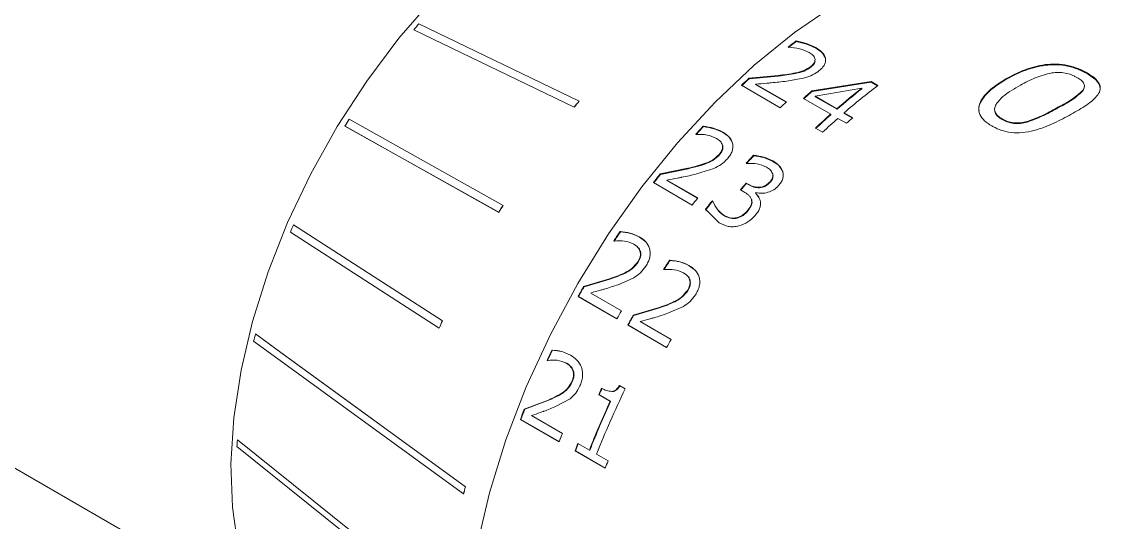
# Model space of a CAD drawing. Header units: millimetres. Extents: x 2 to 278, y 1 to 215.
# Drawn here: x 246.95 to 255.47, y 161.71 to 165.67 of the extents above; entities that cross this region are included whole.
import ezdxf

# ---------------------------------------------------------------- set-up
doc = ezdxf.new("R2010")
doc.units = ezdxf.units.MM

msp = doc.modelspace()

# ---------------------------------------------------------------- linework, layer by layer
at = {"color": 7, "linetype": 'Continuous', "lineweight": 18}
for p, q in [((251.3523, 165.0436), (250.0862, 165.6567)), ((250.0465, 165.6096), (251.3125, 164.9966)), ((250.047, 165.6093), (250.0465, 165.6096)), ((251.313, 164.9963), (250.047, 165.6093)), ((253.0084, 165.4709), (253.0053, 165.4727)), ((253.0682, 165.5163), (253.0675, 165.521)), ((253.2242, 165.463), (253.2235, 165.4677)), ((253.1874, 165.3156), (253.1865, 165.3202)), ((252.6954, 165.2252), (252.9259, 165.2472)), ((252.6967, 165.2209), (252.6954, 165.2252)), ((252.6967, 165.2209), (252.927, 165.2428)), ((252.927, 165.2428), (252.9259, 165.2472)), ((253.1365, 165.2282), (252.9941, 165.2027)), ((253.1925, 165.125), (253.6602, 165.2006)), ((253.1936, 165.1206), (253.6609, 165.1959)), ((253.6602, 165.2006), (253.7147, 165.1692)), ((253.6609, 165.1959), (253.6602, 165.2006)), ((253.6609, 165.1959), (253.7114, 165.1668)), ((254.742, 165.2292), (254.7419, 165.224)), ((255.3684, 165.2675), (255.3678, 165.262)), ((252.9425, 164.9926), (252.6356, 165.1698)), ((252.748, 165.1786), (252.9914, 165.038)), ((252.7493, 165.1743), (252.748, 165.1786)), ((252.7493, 165.1743), (252.9891, 165.0359)), ((253.1936, 165.1206), (253.1925, 165.125)), ((253.5863, 165.1467), (253.2186, 165.0841)), ((253.5871, 165.1421), (253.5863, 165.1467)), ((255.3329, 165.1233), (255.3333, 165.1287)), ((251.3528, 165.0434), (251.3523, 165.0436)), ((253.3411, 164.9414), (253.1251, 165.0661)), ((253.2186, 165.0841), (253.3906, 164.9849)), ((253.2197, 165.0797), (253.2186, 165.0841)), ((253.2197, 165.0797), (253.3917, 164.9805)), ((251.313, 164.9963), (251.3125, 164.9966)), ((253.3422, 164.9371), (253.3411, 164.9414)), ((253.3917, 164.9805), (253.3906, 164.9849)), ((253.4474, 164.9521), (253.5156, 164.9127)), ((253.4485, 164.9477), (253.4474, 164.9521)), ((253.4485, 164.9477), (253.513, 164.9104)), ((255.1429, 164.9935), (255.1429, 164.9987)), ((249.5019, 164.8478), (250.7179, 164.1656)), ((249.5024, 164.8475), (249.5019, 164.8478)), ((250.7184, 164.1653), (249.5024, 164.8475)), ((250.7512, 164.2196), (249.5352, 164.9018)), ((252.3354, 164.8431), (252.3336, 164.8468)), ((253.4661, 164.8693), (253.3979, 164.9086)), ((254.6975, 164.8991), (254.6972, 164.9041)), ((254.8945, 164.8787), (254.8942, 164.8838)), ((252.2792, 164.782), (252.2761, 164.7838)), ((252.4894, 164.7965), (252.4877, 164.8002)), ((253.2778, 164.799), (253.221, 164.8318)), ((252.4619, 164.6196), (252.46, 164.6231)), ((252.7311, 164.6168), (252.7329, 164.6131)), ((251.9932, 164.4687), (252.2132, 164.5139)), ((251.9955, 164.4656), (252.2153, 164.5106)), ((252.2153, 164.5106), (252.2132, 164.5139)), ((252.4172, 164.5111), (252.2817, 164.4686)), ((252.677, 164.5523), (252.674, 164.5541)), ((252.883, 164.572), (252.8848, 164.5682)), ((251.9955, 164.4656), (251.9932, 164.4687)), ((252.0469, 164.4197), (252.2903, 164.2792)), ((252.0492, 164.4166), (252.0469, 164.4197)), ((252.8814, 164.4733), (252.8833, 164.4697)), ((252.9622, 164.4871), (252.964, 164.4834)), ((252.2466, 164.2233), (251.9397, 164.4004)), ((252.0492, 164.4166), (252.2893, 164.278)), ((252.6545, 164.328), (252.6273, 164.3437)), ((252.6728, 164.397), (252.6935, 164.385)), ((252.6728, 164.397), (252.6748, 164.3935)), ((252.6748, 164.3935), (252.6955, 164.3816)), ((252.6935, 164.385), (252.6955, 164.3816)), ((252.8619, 164.4077), (252.8638, 164.4041)), ((252.4057, 164.2575), (252.4103, 164.2549)), ((252.4057, 164.2575), (252.408, 164.2543)), ((252.408, 164.2543), (252.4125, 164.2517)), ((252.7146, 164.2678), (252.7168, 164.2644)), ((252.747, 164.3173), (252.749, 164.3139)), ((252.749, 164.3139), (252.774, 164.2832)), ((250.7184, 164.1653), (250.7179, 164.1656)), ((250.7517, 164.2193), (250.7512, 164.2196)), ((252.4607, 164.0816), (252.3519, 164.1893)), ((252.3519, 164.1893), (252.3543, 164.1862)), ((252.3771, 164.1636), (252.3543, 164.1862)), ((252.6866, 164.1822), (252.6888, 164.179)), ((252.5026, 164.1386), (252.5049, 164.1355)), ((252.5988, 164.1227), (252.6011, 164.1196)), ((249.0707, 164.0091), (250.2471, 163.2506)), ((250.2718, 163.3081), (249.0955, 164.0667)), ((249.096, 164.0664), (249.0955, 164.0667)), ((249.096, 164.0664), (250.2723, 163.3078)), ((251.6795, 164.0118), (251.6767, 164.0143)), ((251.6306, 163.9386), (251.6275, 163.9404)), ((251.7882, 163.9114), (251.7854, 163.9138)), ((251.83, 163.97), (251.8272, 163.9726)), ((251.83, 163.97), (251.8797, 163.9314)), ((251.819, 163.7716), (251.8161, 163.7739)), ((252.0716, 163.7854), (252.0689, 163.7879)), ((252.2221, 163.7436), (252.2194, 163.7462)), ((252.2221, 163.7436), (252.2719, 163.705)), ((252.0227, 163.7122), (252.0196, 163.714)), ((252.1804, 163.685), (252.1776, 163.6874)), ((251.3885, 163.578), (251.5921, 163.6391)), ((251.3917, 163.5761), (251.3885, 163.578)), ((251.3917, 163.5761), (251.5952, 163.637)), ((251.5952, 163.637), (251.5921, 163.6391)), ((251.7856, 163.6476), (251.6612, 163.5932)), ((251.6517, 163.324), (251.3448, 163.5011)), ((251.348, 163.4994), (251.3448, 163.5011)), ((251.6518, 163.3241), (251.348, 163.4994)), ((251.444, 163.5274), (251.6874, 163.3869)), ((252.2112, 163.5452), (252.2083, 163.5475)), ((244.5966, 163.4663), (248.8171, 161.0298)), ((251.7807, 163.3516), (251.9843, 163.4127)), ((251.7839, 163.3497), (251.9874, 163.4106)), ((251.9874, 163.4106), (251.9843, 163.4127)), ((252.1778, 163.4212), (252.0534, 163.3668)), ((251.7839, 163.3497), (251.7807, 163.3516)), ((250.2476, 163.2503), (250.2471, 163.2506)), ((250.2723, 163.3078), (250.2718, 163.3081)), ((252.0439, 163.0976), (251.737, 163.2747)), ((251.7402, 163.273), (251.737, 163.2747)), ((252.044, 163.0977), (251.7402, 163.273)), ((251.8362, 163.301), (252.0796, 163.1605)), ((248.7953, 163.2035), (248.7948, 163.2038)), ((251.1416, 163.0745), (251.1381, 163.0756)), ((251.1416, 163.0745), (251.2169, 163.0639)), ((251.1033, 162.9938), (251.1002, 162.9956)), ((251.1038, 162.9946), (251.1002, 162.9956)), ((251.1069, 162.9928), (251.1038, 162.9946)), ((251.2545, 162.9718), (251.215, 162.9846)), ((251.2545, 162.9718), (251.2509, 162.9728)), ((251.2989, 162.8248), (251.2953, 162.8258)), ((251.5983, 162.6713), (251.5073, 162.7238)), ((251.511, 162.7229), (251.5073, 162.7238)), ((251.6019, 162.6704), (251.511, 162.7229)), ((251.5897, 162.7524), (251.6135, 162.7477)), ((251.6135, 162.7477), (251.61, 162.7488)), ((251.6706, 162.795), (251.7165, 162.7685)), ((250.9196, 162.6089), (251.1018, 162.6776)), ((250.9234, 162.6085), (251.1056, 162.6769)), ((251.1056, 162.6769), (251.1018, 162.6776)), ((251.2812, 162.6919), (251.1716, 162.6315)), ((251.6019, 162.6704), (251.5983, 162.6713)), ((250.9234, 162.6085), (250.9196, 162.6089)), ((250.9773, 162.5576), (251.2207, 162.4171)), ((251.1952, 162.3512), (250.8883, 162.5284)), ((250.8922, 162.5281), (250.8883, 162.5284)), ((251.1958, 162.3528), (250.8922, 162.5281)), ((248.6483, 162.3136), (249.7852, 161.4002)), ((248.6525, 162.3671), (248.652, 162.3674)), ((249.7888, 161.454), (248.652, 162.3674)), ((248.6525, 162.3671), (249.7893, 161.4537)), ((251.3429, 162.3376), (251.4338, 162.2851)), ((251.559, 162.1412), (251.3203, 162.279)), ((251.3242, 162.2787), (251.3203, 162.279)), ((251.5596, 162.1428), (251.3242, 162.2787)), ((251.4377, 162.2847), (251.4338, 162.2851)), ((251.4907, 162.2523), (251.5816, 162.1998)), ((250.4539, 161.9953), (250.4534, 161.9956)), ((250.4393, 161.9378), (250.4388, 161.9381))]:
    msp.add_line(p, q, dxfattribs=at)
at = {"color": 7, "linetype": 'Continuous', "lineweight": 18, "flags": 128}
for points in [[(249.1586, 160.5598), (248.9956, 160.737), (248.8513, 160.9619), (248.7383, 161.2219), (248.6582, 161.5136), (248.612, 161.8332), (248.6003, 162.1765), (248.6232, 162.5391), (248.6804, 162.9162), (248.7712, 163.303), (248.8944, 163.6943), (249.0485, 164.0851), (249.2313, 164.4703), (249.4406, 164.8448), (249.6735, 165.2038), (249.9271, 165.5426), (250.198, 165.8567)], [(251.3435, 158.6182), (251.1784, 158.7294), (250.981, 158.9137), (250.8123, 159.137), (250.674, 159.3968), (250.5677, 159.6901), (250.4947, 160.0137), (250.4558, 160.3638), (250.4514, 160.7365), (250.4816, 161.1276), (250.546, 161.5327), (250.6439, 161.9471), (250.7741, 162.3661), (250.9353, 162.7851), (251.1256, 163.1992), (251.3428, 163.6037), (251.5845, 163.9942), (251.8479, 164.3661), (252.13, 164.7153), (252.4277, 165.0377), (252.7376, 165.3298), (253.0561, 165.5882), (253.3797, 165.81)], [(248.7801, 163.1463), (248.9706, 163.0076), (250.4388, 161.9381)], [(250.4534, 161.9956), (248.9852, 163.065), (248.7948, 163.2038)], [(248.7953, 163.2035), (249.0059, 163.0501), (250.4539, 161.9953)]]:
    msp.add_lwpolyline(points, dxfattribs=at)
at = {"color": 7, "linetype": 'Continuous', "lineweight": 18}
for centre, radius, start, end in [((254.6242, 161.786), 5.9645, 139.53698, 140.1288), ((256.1941, 161.4379), 5.1427, 127.44316, 128.32005), ((256.1902, 161.4392), 5.1351, 127.44316, 128.32005), ((256.6544, 160.8892), 5.8715, 132.39695, 133.19291), ((256.6498, 160.8913), 5.8629, 132.39695, 133.19291), ((256.8588, 160.8594), 5.6247, 130.6784, 131.59054), ((256.8545, 160.8612), 5.6164, 130.6784, 131.59054), ((256.9245, 160.9104), 5.3935, 128.2384, 130.93638), ((256.9204, 160.912), 5.3855, 128.2384, 130.93638), ((256.9341, 160.9341), 5.3199, 127.24186, 130.95109), ((256.306, 160.822), 6.5086, 139.56172, 140.10407), ((256.3065, 160.8217), 6.5086, 139.56172, 140.10407), ((256.9686, 160.7041), 5.8822, 132.54202, 133.19247), ((257.1994, 160.5948), 5.812, 131.59425, 133.19698), ((257.1949, 160.5969), 5.8035, 131.59425, 133.19698), ((255.0642, 161.4565), 6.5146, 148.07187, 148.62989), ((257.1539, 160.3975), 6.5599, 137.292, 138.03755), ((257.2562, 160.562), 5.812, 131.59425, 133.19698), ((257.2117, 160.6489), 5.6428, 130.92098, 131.5897), ((257.1486, 160.4004), 6.5502, 137.292, 138.03755), ((257.552, 160.1677), 6.5601, 137.29621, 138.03754), ((257.5467, 160.1705), 6.5505, 137.29621, 138.03754), ((257.5211, 160.083), 7.0564, 141.57257, 142.27672), ((257.5153, 160.0863), 7.046, 141.57257, 142.27672), ((257.8182, 159.9606), 6.7938, 139.23179, 139.82266), ((257.8126, 159.9637), 6.7839, 139.23179, 139.82266), ((257.833, 159.9019), 7.0627, 141.70075, 142.27652), ((257.904, 159.8651), 7.0373, 141.37972, 142.08714), ((257.8982, 159.8684), 7.027, 141.37972, 142.08714), ((257.9093, 159.9091), 6.7884, 139.45642, 139.50568), ((256.7861, 160.4625), 7.1088, 148.0952, 148.60657), ((256.7866, 160.4622), 7.1088, 148.0952, 148.60657), ((254.844, 161.5601), 6.2712, 156.44047, 157.01284), ((257.7996, 159.8815), 7.3871, 145.98188, 146.67067), ((257.7934, 159.8851), 7.3763, 145.98188, 146.67067), ((258.1918, 159.6551), 7.3871, 145.98188, 146.67067), ((258.1855, 159.6587), 7.3763, 145.98188, 146.67067), ((257.8646, 159.8395), 7.4777, 150.00326, 150.68071), ((257.8583, 159.8432), 7.4667, 150.00326, 150.68071), ((258.1713, 159.6625), 7.4774, 150.12643, 150.68072), ((258.2568, 159.6131), 7.4777, 150.00326, 150.68071), ((258.2504, 159.6168), 7.4667, 150.00326, 150.68071), ((256.5458, 160.5755), 6.8433, 156.46439, 156.98891), ((256.5463, 160.5752), 6.8433, 156.46439, 156.98891), ((253.9442, 161.8598), 5.322, 165.37181, 166.01035), ((258.5635, 159.4361), 7.4774, 150.12643, 150.68072), ((257.7464, 159.8987), 7.3323, 154.32384, 155.01606), ((257.7402, 159.9022), 7.3216, 154.32384, 155.01606), ((258.1994, 159.6242), 7.2051, 154.12585, 158.6072), ((258.1453, 159.666), 7.3084, 154.8288, 155.26653), ((258.1391, 159.6696), 7.2976, 154.8288, 155.26653), ((258.1008, 159.6744), 7.1599, 155.25582, 158.61542), ((258.0949, 159.6779), 7.1494, 155.25582, 158.61542), ((257.4147, 160.0418), 6.9841, 158.43401, 159.14301), ((257.409, 160.0452), 6.9738, 158.43401, 159.14301), ((257.7153, 159.867), 6.9773, 158.56275, 159.14322), ((252.6363, 162.0704), 3.9954, 175.73771, 176.51074), ((257.8372, 159.7961), 6.9739, 158.62717, 159.14331), ((257.8315, 159.7994), 6.9636, 158.62717, 159.14331), ((258.0759, 159.6583), 6.9739, 158.62717, 159.14331), ((256.2817, 160.4784), 6.0225, 165.40894, 165.97322), ((256.2822, 160.4781), 6.0225, 165.40894, 165.97322)]:
    msp.add_arc(centre, radius, start, end, dxfattribs=at)
for points, knots in [([(253.1715, 165.43), (253.1472, 165.441), (253.0987, 165.463), (253.0385, 165.4683), (253.0084, 165.4709)], [0, 0, 0, 0, 0.499748, 1, 1, 1, 1]), ([(253.0675, 165.521), (253.0959, 165.5149), (253.1528, 165.5027), (253.1999, 165.4794), (253.2235, 165.4677)], [0, 0, 0, 0, 0.500012, 1, 1, 1, 1]), ([(253.0682, 165.5163), (253.0966, 165.5102), (253.1535, 165.498), (253.2006, 165.4747), (253.2242, 165.463)], [0, 0, 0, 0, 0.499982, 1, 1, 1, 1]), ([(253.2235, 165.4677), (253.241, 165.4564), (253.2759, 165.4339), (253.3001, 165.3945), (253.3026, 165.3599), (253.2941, 165.3334), (253.2767, 165.3081), (253.2595, 165.2931), (253.2509, 165.2857)], [0, 0, 0, 0, 0.250214, 0.499399, 0.626324, 0.749677, 0.874778, 1, 1, 1, 1]), ([(253.2242, 165.463), (253.2421, 165.4518), (253.2779, 165.4295), (253.2926, 165.3972), (253.3, 165.3811)], [0, 0, 0, 0, 0.50109, 1, 1, 1, 1]), ([(253.1865, 165.3202), (253.1966, 165.3296), (253.2114, 165.3436), (253.2182, 165.365), (253.2175, 165.3859), (253.2028, 165.4097), (253.1819, 165.4232), (253.1715, 165.43)], [0, 0, 0, 0, 0.253128, 0.373697, 0.499827, 0.749371, 1, 1, 1, 1]), ([(253.1874, 165.3156), (253.1976, 165.3251), (253.2128, 165.339), (253.2169, 165.355), (253.2182, 165.3602)], [0, 0, 0, 0, 0.675481, 1, 1, 1, 1]), ([(252.9259, 165.2472), (252.9716, 165.2528), (253.04, 165.2614), (253.1325, 165.2839), (253.1685, 165.3081), (253.1865, 165.3202)], [0, 0, 0, 0, 0.501083, 0.75087, 1, 1, 1, 1]), ([(252.927, 165.2428), (252.9726, 165.2484), (253.041, 165.2569), (253.1334, 165.2794), (253.1694, 165.3036), (253.1874, 165.3156)], [0, 0, 0, 0, 0.501199, 0.750972, 1, 1, 1, 1]), ([(253.2509, 165.2857), (253.2342, 165.2735), (253.2009, 165.2492), (253.1579, 165.2352), (253.1365, 165.2282)], [0, 0, 0, 0, 0.500084, 1, 1, 1, 1]), ([(254.7419, 165.224), (254.786, 165.2465), (254.8742, 165.2916), (255.0053, 165.3276), (255.1238, 165.335), (255.2159, 165.3239), (255.2854, 165.302), (255.3347, 165.2804), (255.3568, 165.2681), (255.3678, 165.262)], [0, 0, 0, 0, 0.250327, 0.499992, 0.624932, 0.749699, 0.874601, 0.937287, 1, 1, 1, 1]), ([(254.742, 165.2292), (254.7861, 165.2518), (254.8744, 165.297), (255.0057, 165.333), (255.1243, 165.3404), (255.2165, 165.3293), (255.2861, 165.3075), (255.3354, 165.2859), (255.3574, 165.2736), (255.3684, 165.2675)], [0, 0, 0, 0, 0.250459, 0.50023, 0.625184, 0.749909, 0.874716, 0.937346, 1, 1, 1, 1]), ([(255.2873, 165.2327), (255.2807, 165.2363), (255.2676, 165.2436), (255.2385, 165.2564), (255.1968, 165.2686), (255.1417, 165.2738), (255.1072, 165.2701), (255.09, 165.2682)], [0, 0, 0, 0, 0.125362, 0.250643, 0.500339, 0.749896, 1, 1, 1, 1]), ([(252.9941, 165.2027), (252.953, 165.1979), (252.9106, 165.1929), (252.858, 165.1884), (252.8171, 165.1849), (252.7774, 165.1812), (252.748, 165.1786)], [0, 0, 0, 0, 0.499967, 0.514837, 0.641105, 1, 1, 1, 1]), ([(254.6157, 164.8483), (254.5953, 164.8615), (254.5545, 164.8878), (254.5156, 164.939), (254.5068, 164.9967), (254.5366, 165.0717), (254.6169, 165.1536), (254.7002, 165.204), (254.742, 165.2292)], [0, 0, 0, 0, 0.125107, 0.249982, 0.374728, 0.499704, 0.749513, 1, 1, 1, 1]), ([(254.5156, 164.9706), (254.514, 164.9775), (254.5084, 165.0033), (254.5394, 165.0668), (254.6162, 165.1484), (254.6999, 165.1988), (254.7419, 165.224)], [0, 0, 0, 0, 0.069054, 0.255181, 0.627104, 1, 1, 1, 1]), ([(255.09, 165.2682), (255.0446, 165.2564), (254.9537, 165.2327), (254.8793, 165.1919), (254.842, 165.1715)], [0, 0, 0, 0, 0.498921, 1, 1, 1, 1]), ([(255.3684, 165.2675), (255.3888, 165.2547), (255.4296, 165.229), (255.4676, 165.1849), (255.4766, 165.1381), (255.448, 165.0791), (255.3677, 165.0129), (255.2846, 164.9649), (255.243, 164.9409)], [0, 0, 0, 0, 0.125108, 0.249996, 0.368839, 0.499677, 0.749515, 1, 1, 1, 1]), ([(255.3333, 165.1287), (255.3361, 165.133), (255.3418, 165.1416), (255.3481, 165.1595), (255.3459, 165.183), (255.3236, 165.2101), (255.2994, 165.2252), (255.2873, 165.2327)], [0, 0, 0, 0, 0.125334, 0.250583, 0.500113, 0.749751, 1, 1, 1, 1]), ([(255.3678, 165.262), (255.3881, 165.2492), (255.4287, 165.2236), (255.4683, 165.1793), (255.4702, 165.1492), (255.4712, 165.1345)], [0, 0, 0, 0, 0.339263, 0.677874, 1, 1, 1, 1]), ([(254.842, 165.1715), (254.8178, 165.1574), (254.7691, 165.1291), (254.6989, 165.0825), (254.6677, 165.0441), (254.6524, 165.0253)], [0, 0, 0, 0, 0.333816, 0.673041, 1, 1, 1, 1]), ([(255.1429, 164.9987), (255.1806, 165.019), (255.2558, 165.0594), (255.3075, 165.1056), (255.3333, 165.1287)], [0, 0, 0, 0, 0.501161, 1, 1, 1, 1]), ([(255.1429, 164.9935), (255.1805, 165.0137), (255.2556, 165.0541), (255.3071, 165.1003), (255.3329, 165.1233)], [0, 0, 0, 0, 0.501143, 1, 1, 1, 1]), ([(255.3329, 165.1233), (255.3357, 165.1276), (255.3415, 165.1361), (255.3441, 165.1452), (255.3454, 165.1497)], [0, 0, 0, 0, 0.5001319, 1, 1, 1, 1]), ([(254.6524, 165.0253), (254.6465, 165.0145), (254.6348, 164.9929), (254.6375, 164.9584), (254.66, 164.9276), (254.6848, 164.912), (254.6972, 164.9041)], [0, 0, 0, 0, 0.250221, 0.499886, 0.749549, 1, 1, 1, 1]), ([(255.243, 164.9409), (255.1988, 164.9171), (255.1105, 164.8695), (254.9782, 164.8163), (254.8589, 164.7933), (254.7668, 164.7941), (254.698, 164.8104), (254.6488, 164.8303), (254.6267, 164.8423), (254.6157, 164.8483)], [0, 0, 0, 0, 0.250434, 0.500188, 0.629668, 0.749901, 0.874732, 0.937353, 1, 1, 1, 1]), ([(254.6398, 164.9715), (254.6397, 164.9656), (254.6396, 164.9484), (254.661, 164.9227), (254.6853, 164.907), (254.6975, 164.8991)], [0, 0, 0, 0, 0.205921, 0.602298, 1, 1, 1, 1]), ([(254.8942, 164.8838), (254.9399, 164.9007), (255.0316, 164.9347), (255.1058, 164.9773), (255.1429, 164.9987)], [0, 0, 0, 0, 0.499034, 1, 1, 1, 1]), ([(254.8945, 164.8787), (254.9401, 164.8956), (255.0317, 164.9295), (255.1057, 164.9721), (255.1429, 164.9935)], [0, 0, 0, 0, 0.499037, 1, 1, 1, 1]), ([(252.3336, 164.8468), (252.3615, 164.8426), (252.4173, 164.8341), (252.4642, 164.8115), (252.4877, 164.8002)], [0, 0, 0, 0, 0.5000121, 1, 1, 1, 1]), ([(254.6972, 164.9041), (254.7037, 164.9005), (254.7168, 164.8934), (254.7459, 164.8814), (254.7875, 164.8716), (254.8427, 164.8717), (254.877, 164.8798), (254.8942, 164.8838)], [0, 0, 0, 0, 0.125385, 0.250691, 0.500473, 0.749989, 1, 1, 1, 1]), ([(254.6975, 164.8991), (254.7041, 164.8956), (254.7171, 164.8884), (254.7462, 164.8765), (254.7878, 164.8667), (254.843, 164.8667), (254.8773, 164.8747), (254.8945, 164.8787)], [0, 0, 0, 0, 0.125446, 0.250809, 0.5006637, 0.7501402, 1, 1, 1, 1]), ([(252.4393, 164.7504), (252.4152, 164.7609), (252.367, 164.7818), (252.3085, 164.7819), (252.2792, 164.782)], [0, 0, 0, 0, 0.499748, 1, 1, 1, 1]), ([(252.3354, 164.8431), (252.3633, 164.8389), (252.419, 164.8304), (252.466, 164.8078), (252.4894, 164.7965)], [0, 0, 0, 0, 0.499982, 1, 1, 1, 1]), ([(252.4877, 164.8002), (252.5052, 164.7887), (252.5402, 164.7658), (252.5658, 164.7218), (252.5701, 164.6813), (252.5633, 164.6492), (252.5479, 164.6178), (252.5322, 164.5986), (252.5243, 164.589)], [0, 0, 0, 0, 0.250214, 0.499399, 0.626324, 0.749677, 0.874778, 1, 1, 1, 1]), ([(252.4894, 164.7965), (252.5078, 164.7854), (252.5378, 164.7673), (252.5514, 164.7379), (252.5567, 164.7265)], [0, 0, 0, 0, 0.613157, 1, 1, 1, 1]), ([(252.46, 164.6231), (252.4692, 164.6352), (252.4828, 164.6529), (252.4881, 164.6788), (252.4863, 164.7032), (252.4707, 164.7297), (252.4498, 164.7435), (252.4393, 164.7504)], [0, 0, 0, 0, 0.253128, 0.373697, 0.499827, 0.749371, 1, 1, 1, 1]), ([(252.4619, 164.6196), (252.471, 164.6316), (252.4845, 164.6493), (252.4904, 164.6753), (252.4886, 164.6871), (252.4877, 164.6931)], [0, 0, 0, 0, 0.5061158, 0.7492672, 1, 1, 1, 1]), ([(252.2132, 164.5139), (252.2568, 164.5246), (252.3222, 164.5406), (252.41, 164.5755), (252.4433, 164.6073), (252.46, 164.6231)], [0, 0, 0, 0, 0.5010833, 0.7508705, 1, 1, 1, 1]), ([(252.2153, 164.5106), (252.2589, 164.5213), (252.3242, 164.5372), (252.412, 164.572), (252.4453, 164.6037), (252.4619, 164.6196)], [0, 0, 0, 0, 0.501199, 0.750972, 1, 1, 1, 1]), ([(252.5243, 164.589), (252.5089, 164.5732), (252.478, 164.5416), (252.4375, 164.5213), (252.4172, 164.5111)], [0, 0, 0, 0, 0.500084, 1, 1, 1, 1]), ([(252.7311, 164.6168), (252.7587, 164.6129), (252.8137, 164.6052), (252.8599, 164.583), (252.883, 164.572)], [0, 0, 0, 0, 0.50004, 1, 1, 1, 1]), ([(252.7329, 164.6131), (252.7604, 164.6092), (252.8155, 164.6014), (252.8617, 164.5793), (252.8848, 164.5682)], [0, 0, 0, 0, 0.500008, 1, 1, 1, 1]), ([(252.8339, 164.5226), (252.8102, 164.5327), (252.7629, 164.5529), (252.7056, 164.5525), (252.677, 164.5523)], [0, 0, 0, 0, 0.499614, 1, 1, 1, 1]), ([(252.8814, 164.4733), (252.876, 164.4834), (252.8653, 164.5037), (252.8444, 164.5163), (252.8339, 164.5226)], [0, 0, 0, 0, 0.498886, 1, 1, 1, 1]), ([(252.883, 164.572), (252.9008, 164.5611), (252.9363, 164.5394), (252.9536, 164.5045), (252.9622, 164.4871)], [0, 0, 0, 0, 0.501035, 1, 1, 1, 1]), ([(252.8848, 164.5682), (252.9026, 164.5574), (252.9381, 164.5357), (252.9554, 164.5008), (252.964, 164.4834)], [0, 0, 0, 0, 0.501087, 1, 1, 1, 1]), ([(252.2817, 164.4686), (252.2425, 164.4595), (252.202, 164.4501), (252.1518, 164.4403), (252.1127, 164.4327), (252.0749, 164.4253), (252.0469, 164.4197)], [0, 0, 0, 0, 0.499967, 0.514837, 0.641105, 1, 1, 1, 1]), ([(252.8619, 164.4077), (252.8661, 164.4128), (252.8745, 164.4231), (252.8822, 164.4401), (252.8848, 164.4574), (252.8826, 164.4679), (252.8814, 164.4733)], [0, 0, 0, 0, 0.250239, 0.500092, 0.745078, 1, 1, 1, 1]), ([(252.8638, 164.4041), (252.868, 164.4092), (252.8764, 164.4195), (252.884, 164.4365), (252.8867, 164.4537), (252.8844, 164.4643), (252.8833, 164.4697)], [0, 0, 0, 0, 0.250148, 0.4999473, 0.7449597, 1, 1, 1, 1]), ([(252.9622, 164.4871), (252.9641, 164.4782), (252.968, 164.4606), (252.9637, 164.4316), (252.9505, 164.4029), (252.9363, 164.3856), (252.9292, 164.377)], [0, 0, 0, 0, 0.250055, 0.499917, 0.749773, 1, 1, 1, 1]), ([(252.6935, 164.385), (252.7058, 164.3788), (252.7305, 164.3662), (252.7688, 164.3616), (252.8007, 164.3664), (252.8241, 164.376), (252.845, 164.3901), (252.8563, 164.4018), (252.8619, 164.4077)], [0, 0, 0, 0, 0.250288, 0.4997709, 0.6270607, 0.749741, 0.8747583, 1, 1, 1, 1]), ([(252.6955, 164.3816), (252.7079, 164.3753), (252.7325, 164.3628), (252.7708, 164.3581), (252.8027, 164.3629), (252.8261, 164.3725), (252.8469, 164.3865), (252.8582, 164.3982), (252.8638, 164.4041)], [0, 0, 0, 0, 0.2504361, 0.5000171, 0.6273275, 0.7499374, 0.8748649, 1, 1, 1, 1]), ([(252.9292, 164.377), (252.9171, 164.3653), (252.8929, 164.342), (252.8446, 164.3222), (252.7952, 164.313), (252.7656, 164.3188), (252.7507, 164.3218)], [0, 0, 0, 0, 0.249828, 0.4996, 0.749919, 1, 1, 1, 1]), ([(252.4103, 164.2549), (252.4206, 164.2314), (252.4411, 164.1848), (252.4822, 164.154), (252.5026, 164.1386)], [0, 0, 0, 0, 0.503071, 1, 1, 1, 1]), ([(252.7146, 164.2678), (252.7119, 164.2744), (252.7063, 164.2876), (252.6858, 164.3082), (252.667, 164.3201), (252.6545, 164.328)], [0, 0, 0, 0, 0.249678, 0.499729, 1, 1, 1, 1]), ([(252.6866, 164.1822), (252.6968, 164.196), (252.712, 164.2166), (252.7186, 164.2471), (252.716, 164.2609), (252.7146, 164.2678)], [0, 0, 0, 0, 0.499362, 0.751224, 1, 1, 1, 1]), ([(252.6888, 164.179), (252.6989, 164.1927), (252.7142, 164.2133), (252.7208, 164.2438), (252.7181, 164.2576), (252.7168, 164.2644)], [0, 0, 0, 0, 0.499225, 0.751104, 1, 1, 1, 1]), ([(252.7859, 164.2494), (252.7862, 164.2402), (252.7869, 164.2223), (252.7774, 164.1847), (252.7586, 164.1593), (252.7459, 164.1421)], [0, 0, 0, 0, 0.258092, 0.500791, 1, 1, 1, 1]), ([(252.747, 164.3173), (252.7566, 164.3073), (252.7752, 164.2879), (252.7824, 164.2619), (252.7859, 164.2494)], [0, 0, 0, 0, 0.5188335, 1, 1, 1, 1]), ([(252.4454, 164.1916), (252.4466, 164.1894), (252.4593, 164.1653), (252.4832, 164.1497), (252.5049, 164.1355)], [0, 0, 0, 0, 0.089628, 1, 1, 1, 1]), ([(252.5988, 164.1227), (252.6077, 164.1256), (252.6246, 164.1309), (252.6568, 164.1488), (252.6746, 164.1687), (252.6866, 164.1822)], [0, 0, 0, 0, 0.264958, 0.500677, 1, 1, 1, 1]), ([(252.6011, 164.1196), (252.61, 164.1224), (252.6269, 164.1277), (252.6591, 164.1456), (252.6768, 164.1655), (252.6888, 164.179)], [0, 0, 0, 0, 0.265043, 0.500786, 1, 1, 1, 1]), ([(252.6162, 164.0574), (252.6019, 164.0548), (252.5733, 164.0495), (252.5184, 164.0545), (252.4838, 164.0707), (252.4607, 164.0816)], [0, 0, 0, 0, 0.2502118, 0.5004752, 1, 1, 1, 1]), ([(252.5026, 164.1386), (252.517, 164.1324), (252.5387, 164.123), (252.5722, 164.1186), (252.5899, 164.1214), (252.5988, 164.1227)], [0, 0, 0, 0, 0.4996504, 0.7499993, 1, 1, 1, 1]), ([(252.5049, 164.1355), (252.5194, 164.1293), (252.5411, 164.1198), (252.5745, 164.1154), (252.5922, 164.1182), (252.6011, 164.1196)], [0, 0, 0, 0, 0.499727, 0.750072, 1, 1, 1, 1]), ([(252.7459, 164.1421), (252.7276, 164.1227), (252.6909, 164.0837), (252.6411, 164.0662), (252.6162, 164.0574)], [0, 0, 0, 0, 0.500142, 1, 1, 1, 1]), ([(251.6767, 164.0143), (251.7036, 164.0114), (251.7574, 164.0057), (251.8039, 163.9836), (251.8272, 163.9726)], [0, 0, 0, 0, 0.500012, 1, 1, 1, 1]), ([(251.6795, 164.0118), (251.7064, 164.0089), (251.7601, 164.0032), (251.8067, 163.9811), (251.83, 163.97)], [0, 0, 0, 0, 0.499982, 1, 1, 1, 1]), ([(251.7854, 163.9138), (251.7616, 163.9239), (251.714, 163.9441), (251.6584, 163.9404), (251.6306, 163.9386)], [0, 0, 0, 0, 0.499748, 1, 1, 1, 1]), ([(251.8161, 163.7739), (251.8238, 163.7878), (251.8351, 163.8083), (251.8379, 163.8373), (251.8341, 163.8643), (251.8171, 163.8928), (251.796, 163.9068), (251.7854, 163.9138)], [0, 0, 0, 0, 0.2531279, 0.3736972, 0.4998269, 0.7493708, 1, 1, 1, 1]), ([(251.819, 163.7716), (251.8266, 163.7854), (251.8379, 163.806), (251.841, 163.835), (251.8368, 163.8619), (251.8199, 163.8904), (251.7988, 163.9043), (251.7882, 163.9114)], [0, 0, 0, 0, 0.252887, 0.374381, 0.499663, 0.749258, 1, 1, 1, 1]), ([(251.8272, 163.9726), (251.8449, 163.9609), (251.8801, 163.9376), (251.9081, 163.8903), (251.9156, 163.8454), (251.912, 163.8093), (251.9, 163.7734), (251.8868, 163.7512), (251.8801, 163.7401)], [0, 0, 0, 0, 0.250214, 0.499399, 0.626324, 0.749677, 0.874778, 1, 1, 1, 1]), ([(251.5921, 163.6391), (251.6324, 163.6532), (251.6928, 163.6745), (251.7729, 163.7181), (251.8017, 163.7553), (251.8161, 163.7739)], [0, 0, 0, 0, 0.501083, 0.75087, 1, 1, 1, 1]), ([(251.5952, 163.637), (251.6355, 163.6512), (251.6958, 163.6724), (251.7758, 163.7159), (251.8046, 163.753), (251.819, 163.7716)], [0, 0, 0, 0, 0.501199, 0.750972, 1, 1, 1, 1]), ([(251.8801, 163.7401), (251.8669, 163.7217), (251.8404, 163.6848), (251.8039, 163.66), (251.7856, 163.6476)], [0, 0, 0, 0, 0.500084, 1, 1, 1, 1]), ([(252.0689, 163.7879), (252.0958, 163.785), (252.1496, 163.7793), (252.1961, 163.7572), (252.2194, 163.7462)], [0, 0, 0, 0, 0.5000121, 1, 1, 1, 1]), ([(252.0716, 163.7854), (252.0985, 163.7825), (252.1523, 163.7768), (252.1989, 163.7547), (252.2221, 163.7436)], [0, 0, 0, 0, 0.499982, 1, 1, 1, 1]), ([(252.2194, 163.7462), (252.2371, 163.7345), (252.2723, 163.7112), (252.3003, 163.6639), (252.3078, 163.619), (252.3042, 163.5829), (252.2922, 163.547), (252.2789, 163.5248), (252.2723, 163.5137)], [0, 0, 0, 0, 0.250214, 0.499399, 0.626324, 0.749677, 0.874778, 1, 1, 1, 1]), ([(252.1776, 163.6874), (252.1538, 163.6975), (252.1061, 163.7177), (252.0505, 163.714), (252.0227, 163.7122)], [0, 0, 0, 0, 0.499748, 1, 1, 1, 1]), ([(252.2083, 163.5475), (252.216, 163.5614), (252.2273, 163.5819), (252.2301, 163.6109), (252.2263, 163.6379), (252.2093, 163.6664), (252.1882, 163.6804), (252.1776, 163.6874)], [0, 0, 0, 0, 0.253128, 0.373697, 0.499827, 0.749371, 1, 1, 1, 1]), ([(252.2112, 163.5452), (252.2188, 163.559), (252.2301, 163.5796), (252.2331, 163.6086), (252.229, 163.6355), (252.2121, 163.664), (252.191, 163.6779), (252.1804, 163.685)], [0, 0, 0, 0, 0.252887, 0.374381, 0.499663, 0.749258, 1, 1, 1, 1]), ([(251.6612, 163.5932), (251.625, 163.5811), (251.5876, 163.5685), (251.5411, 163.5552), (251.5049, 163.5449), (251.4699, 163.5348), (251.444, 163.5274)], [0, 0, 0, 0, 0.499967, 0.514837, 0.641105, 1, 1, 1, 1]), ([(251.9843, 163.4127), (252.0246, 163.4268), (252.085, 163.4481), (252.1651, 163.4917), (252.1939, 163.5289), (252.2083, 163.5475)], [0, 0, 0, 0, 0.501083, 0.75087, 1, 1, 1, 1]), ([(251.9874, 163.4106), (252.0276, 163.4248), (252.088, 163.446), (252.168, 163.4895), (252.1968, 163.5266), (252.2112, 163.5452)], [0, 0, 0, 0, 0.501199, 0.750972, 1, 1, 1, 1]), ([(252.2723, 163.5137), (252.2591, 163.4953), (252.2326, 163.4584), (252.196, 163.4336), (252.1778, 163.4212)], [0, 0, 0, 0, 0.500084, 1, 1, 1, 1]), ([(252.0534, 163.3668), (252.0171, 163.3547), (251.9798, 163.3421), (251.9333, 163.3288), (251.8971, 163.3185), (251.8621, 163.3085), (251.8362, 163.301)], [0, 0, 0, 0, 0.499967, 0.514837, 0.641105, 1, 1, 1, 1]), ([(251.1381, 163.0756), (251.1636, 163.0736), (251.2146, 163.0694), (251.2606, 163.0477), (251.2837, 163.0368)], [0, 0, 0, 0, 0.500012, 1, 1, 1, 1]), ([(251.2509, 162.9728), (251.2275, 162.9827), (251.1807, 163.0024), (251.1291, 162.9967), (251.1033, 162.9938)], [0, 0, 0, 0, 0.499748, 1, 1, 1, 1]), ([(251.2953, 162.8258), (251.3009, 162.8407), (251.3092, 162.8627), (251.3086, 162.8936), (251.302, 162.922), (251.2829, 162.9516), (251.2616, 162.9657), (251.2509, 162.9728)], [0, 0, 0, 0, 0.253128, 0.373697, 0.499827, 0.749371, 1, 1, 1, 1]), ([(251.2989, 162.8248), (251.3045, 162.8397), (251.3127, 162.8618), (251.3124, 162.8927), (251.3055, 162.921), (251.2865, 162.9506), (251.2652, 162.9647), (251.2545, 162.9718)], [0, 0, 0, 0, 0.252887, 0.374381, 0.499663, 0.749258, 1, 1, 1, 1]), ([(251.2837, 163.0368), (251.3015, 163.025), (251.337, 163.0015), (251.3684, 162.9522), (251.3804, 162.9048), (251.381, 162.8664), (251.3738, 162.828), (251.3639, 162.8041), (251.359, 162.7922)], [0, 0, 0, 0, 0.250214, 0.499399, 0.626324, 0.749677, 0.874778, 1, 1, 1, 1]), ([(251.1018, 162.6776), (251.1377, 162.6935), (251.1915, 162.7173), (251.2612, 162.7656), (251.2839, 162.8057), (251.2953, 162.8258)], [0, 0, 0, 0, 0.501083, 0.75087, 1, 1, 1, 1]), ([(251.1056, 162.6769), (251.1415, 162.6928), (251.1952, 162.7166), (251.2649, 162.7647), (251.2876, 162.8048), (251.2989, 162.8248)], [0, 0, 0, 0, 0.501199, 0.750972, 1, 1, 1, 1]), ([(251.359, 162.7922), (251.3487, 162.7723), (251.3281, 162.7325), (251.2968, 162.7054), (251.2812, 162.6919)], [0, 0, 0, 0, 0.500084, 1, 1, 1, 1]), ([(251.5309, 162.7745), (251.5436, 162.7677), (251.5685, 162.7544), (251.5963, 162.7506), (251.61, 162.7488)], [0, 0, 0, 0, 0.510737, 1, 1, 1, 1]), ([(251.61, 162.7488), (251.6164, 162.7499), (251.6283, 162.7521), (251.6454, 162.7614), (251.6595, 162.7763), (251.6668, 162.7886), (251.6706, 162.795)], [0, 0, 0, 0, 0.26768, 0.499783, 0.741588, 1, 1, 1, 1]), ([(251.6135, 162.7477), (251.62, 162.7489), (251.6319, 162.7511), (251.649, 162.7603), (251.6631, 162.7752), (251.6704, 162.7875), (251.6742, 162.7938)], [0, 0, 0, 0, 0.267808, 0.499952, 0.741697, 1, 1, 1, 1]), ([(251.1716, 162.6315), (251.1392, 162.6178), (251.1059, 162.6038), (251.0643, 162.5888), (251.0318, 162.5772), (251.0005, 162.566), (250.9773, 162.5576)], [0, 0, 0, 0, 0.499967, 0.514837, 0.641105, 1, 1, 1, 1])]:
    msp.add_open_spline(points, degree=3, knots=knots, dxfattribs=at)

doc.saveas('drawing.dxf')
